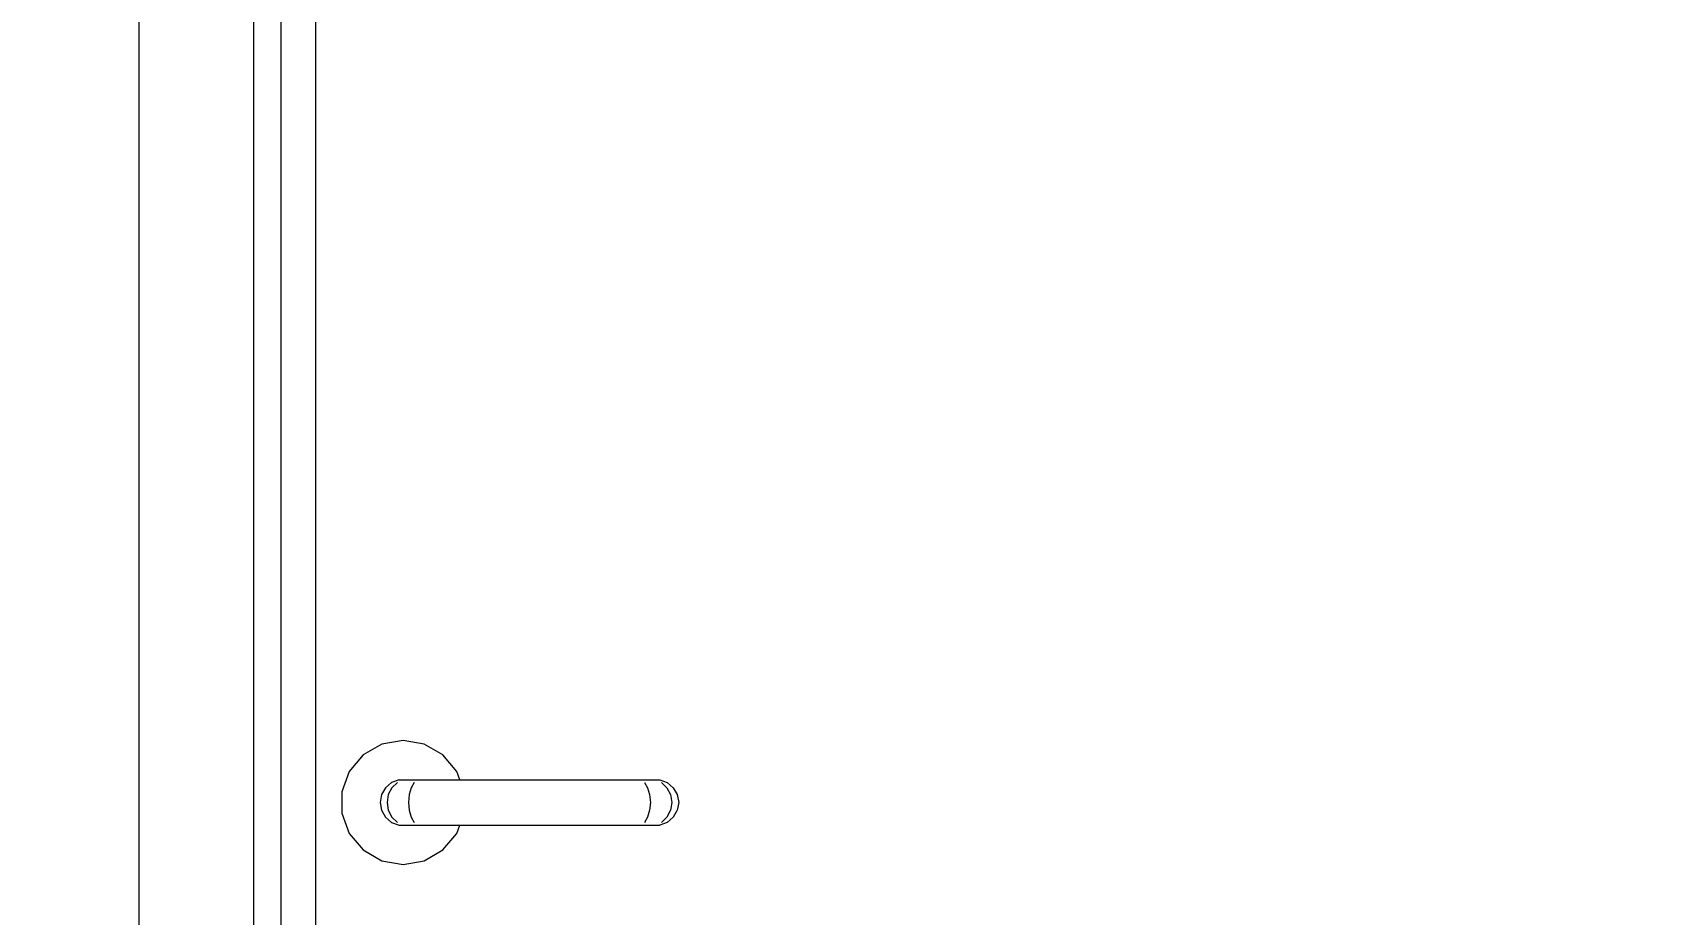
# Model space of a CAD drawing. Header units: millimetres. Extents: x -15634 to 67596, y -3027 to 55843.
# Drawn here: x 11261 to 11974, y 27647 to 28031 of the extents above; entities that cross this region are included whole.
import ezdxf

# ---------------------------------------------------------------- set-up
doc = ezdxf.new("R2010")
doc.units = ezdxf.units.MM
doc.header["$MEASUREMENT"] = 0
doc.set_wipeout_variables(frame=1)
doc.linetypes.add('Wipeout_Contour', pattern=[1000, 0, -1000])
doc.layers.add('Dimensioning - General', color=7, linetype='Continuous')
doc.layers.add('Structural - Bearing', color=7, linetype='Continuous')
for name, color, linetype, lineweight, true_color in [('Dimensioning - General_Pen_No__61', 7, 'Continuous', 20, 0x6a6a6a), ('Dimensioning - General_Pen_No__88', 7, 'Continuous', 20, 0xfd4435), ('Structural - Bearing_Pen_No__82', 7, 'Continuous', 20, 0xaaaaaa)]:
    doc.layers.add(name, color=color, linetype=linetype, lineweight=lineweight, true_color=true_color)
doc.styles.add('GENERATED_STYLE_6', font='calibril.ttf')
doc.dimstyles.new('GENERATED_STYLE__3', dxfattribs={"dimtxt": 195.999997, "dimasz": 106.4, "dimexe": 0.18, "dimexo": 0.0625, "dimgap": 0.09, "dimtad": 1, "dimdec": 0, "dimlfac": 0.1, "dimzin": 0, "dimdsep": 46, "dimtxsty": 'GENERATED_STYLE_6', "dimblk": 'ARROWHEAD_2', "dimblk1": 'ARROWHEAD_2', "dimblk2": 'ARROWHEAD_2', "dimcen": 0.09, "dimse1": 1, "dimse2": 1, "dimclrd": 256, "dimclre": 256, "dimclrt": 256, "dimadec": 0, "dimazin": 0, "dimtfac": 1, "dimtdec": 4, "dimtmove": 0, "dimatfit": 3, "dimfxl": 1, "dimtolj": 1, "dimtzin": 0, "dimarcsym": 0})

# ---------------------------------------------------------------- blocks, each defined once
blk = doc.blocks.new('*D53')
at = {"layer": 'Dimensioning - General_Pen_No__61', "color": 251, "linetype": 'Continuous', "lineweight": 20, "true_color": 0x6a6a6a, "transparency": 16777216}
for p, q in [((27454.43, 29336.02), (27594.43, 29255.19)), ((27629.43, 29295.6), (27419.43, 29295.6)), ((27524.43, 26595.6), (27524.43, 29295.6)), ((27454.43, 26636.02), (27594.43, 26555.19)), ((27629.43, 26595.6), (27419.43, 26595.6))]:
    blk.add_line(p, q, dxfattribs=at)
at = {"layer": 'Dimensioning - General_Pen_No__88', "color": 20, "lineweight": 20, "true_color": 0xfd4435, "transparency": 16777216, "char_height": 196, "attachment_point": 7, "rotation": 90, "style": 'GENERATED_STYLE_6'}
for s, insert in [('\\A1;{\\pql;\\fCalibri Light|b0|i0|c0|p34;20}', (27485.23, 28937.36)), ('\\A1;{\\pql;\\fCalibri Light|b0|i0|c0|p34;270}', (27485.23, 27707.27))]:
    blk.add_mtext(s, dxfattribs=dict(at, insert=insert))
blk = doc.blocks.new('ARROWHEAD_2')
at = {"color": 0, "linetype": 'Continuous', "lineweight": 0}
for p, q in [((-0.3781, -0.655), (0.3781, 0.655)), ((0, 0), (-1, 0))]:
    blk.add_line(p, q, dxfattribs=at)
blk = doc.blocks.new('*D101')
at = {"layer": 'Dimensioning - General_Pen_No__61', "color": 251, "linetype": 'Continuous', "lineweight": 20, "true_color": 0x6a6a6a, "transparency": 16777216}
for p, q in [((28004.43, 29336.02), (28144.43, 29255.19)), ((28179.43, 29295.6), (27969.43, 29295.6)), ((28074.43, 26595.6), (28074.43, 29295.6)), ((28004.43, 26636.02), (28144.43, 26555.19)), ((28179.43, 26595.6), (27969.43, 26595.6))]:
    blk.add_line(p, q, dxfattribs=at)
at = {"layer": 'Dimensioning - General_Pen_No__88', "color": 20, "lineweight": 20, "true_color": 0xfd4435, "transparency": 16777216, "char_height": 196, "attachment_point": 7, "rotation": 90, "style": 'GENERATED_STYLE_6'}
for s, insert in [('\\A1;{\\pql;\\fCalibri Light|b0|i0|c0|p34;20}', (28035.23, 28937.36)), ('\\A1;{\\pql;\\fCalibri Light|b0|i0|c0|p34;270}', (28035.23, 27707.27))]:
    blk.add_mtext(s, dxfattribs=dict(at, insert=insert))
blk = doc.blocks.new('*D129')
at = {"layer": 'Dimensioning - General_Pen_No__61', "color": 251, "linetype": 'Continuous', "lineweight": 20, "true_color": 0x6a6a6a, "transparency": 16777216}
for p, q in [((28554.43, 29536.02), (28694.43, 29455.19)), ((28729.43, 29495.6), (28519.43, 29495.6)), ((28624.43, 26595.6), (28624.43, 29495.6)), ((28554.43, 26636.02), (28694.43, 26555.19)), ((28729.43, 26595.6), (28519.43, 26595.6))]:
    blk.add_line(p, q, dxfattribs=at)
at = {"layer": 'Dimensioning - General_Pen_No__88', "color": 20, "lineweight": 20, "true_color": 0xfd4435, "transparency": 16777216, "insert": (28585.23, 27807.27), "char_height": 196, "attachment_point": 7, "rotation": 90, "style": 'GENERATED_STYLE_6'}
blk.add_mtext('\\A1;{\\pql;\\fCalibri Light|b0|i0|c0|p34;290}', dxfattribs=at)
blk = doc.blocks.new('*D149')
at = {"layer": 'Dimensioning - General_Pen_No__61', "color": 251, "linetype": 'Continuous', "lineweight": 20, "true_color": 0x6a6a6a, "transparency": 16777216}
for p, q in [((34964.93, 29336.02), (35104.93, 29255.19)), ((35139.93, 29295.6), (34929.93, 29295.6)), ((35034.93, 26595.6), (35034.93, 29295.6)), ((34964.93, 26636.02), (35104.93, 26555.19)), ((35139.93, 26595.6), (34929.93, 26595.6))]:
    blk.add_line(p, q, dxfattribs=at)
at = {"layer": 'Dimensioning - General_Pen_No__88', "color": 20, "lineweight": 20, "true_color": 0xfd4435, "transparency": 16777216, "char_height": 196, "attachment_point": 7, "rotation": 90, "style": 'GENERATED_STYLE_6'}
for s, insert in [('\\A1;{\\pql;\\fCalibri Light|b0|i0|c0|p34;20}', (34995.73, 28937.36)), ('\\A1;{\\pql;\\fCalibri Light|b0|i0|c0|p34;270}', (34995.73, 27707.27))]:
    blk.add_mtext(s, dxfattribs=dict(at, insert=insert))
blk = doc.blocks.new('*D197')
at = {"layer": 'Dimensioning - General_Pen_No__61', "color": 251, "linetype": 'Continuous', "lineweight": 20, "true_color": 0x6a6a6a, "transparency": 16777216}
for p, q in [((35514.93, 29336.02), (35654.93, 29255.19)), ((35689.93, 29295.6), (35479.93, 29295.6)), ((35584.93, 26595.6), (35584.93, 29295.6)), ((35514.93, 26636.02), (35654.93, 26555.19)), ((35689.93, 26595.6), (35479.93, 26595.6))]:
    blk.add_line(p, q, dxfattribs=at)
at = {"layer": 'Dimensioning - General_Pen_No__88', "color": 20, "lineweight": 20, "true_color": 0xfd4435, "transparency": 16777216, "char_height": 196, "attachment_point": 7, "rotation": 90, "style": 'GENERATED_STYLE_6'}
for s, insert in [('\\A1;{\\pql;\\fCalibri Light|b0|i0|c0|p34;20}', (35545.73, 28937.36)), ('\\A1;{\\pql;\\fCalibri Light|b0|i0|c0|p34;270}', (35545.73, 27707.27))]:
    blk.add_mtext(s, dxfattribs=dict(at, insert=insert))
blk = doc.blocks.new('*D225')
at = {"layer": 'Dimensioning - General_Pen_No__61', "color": 251, "linetype": 'Continuous', "lineweight": 20, "true_color": 0x6a6a6a, "transparency": 16777216}
for p, q in [((36064.93, 29536.02), (36204.93, 29455.19)), ((36239.93, 29495.6), (36029.93, 29495.6)), ((36134.93, 26595.6), (36134.93, 29495.6)), ((36064.93, 26636.02), (36204.93, 26555.19)), ((36239.93, 26595.6), (36029.93, 26595.6))]:
    blk.add_line(p, q, dxfattribs=at)
at = {"layer": 'Dimensioning - General_Pen_No__88', "color": 20, "lineweight": 20, "true_color": 0xfd4435, "transparency": 16777216, "insert": (36095.73, 27807.27), "char_height": 196, "attachment_point": 7, "rotation": 90, "style": 'GENERATED_STYLE_6'}
blk.add_mtext('\\A1;{\\pql;\\fCalibri Light|b0|i0|c0|p34;290}', dxfattribs=at)

msp = doc.modelspace()

# ---------------------------------------------------------------- wipeouts: each hides what was drawn before it
at = {"color": 254, "linetype": 'Wipeout_Contour', "lineweight": 0, "ltscale": 119904.82619}
msp.add_wipeout([(11369.37, 28770.6), (11357.37, 28782.6), (11357.37, 26695.6), (11369.37, 26695.6)], dxfattribs=at).dxf.layer = 'Structural - Bearing'
at = {"color": 254, "linetype": 'Wipeout_Contour', "lineweight": 0, "ltscale": 838832.403346}
msp.add_wipeout([(11395.78, 27700.29), (11395.78, 27690.92), (11398.98, 27682.1), (11405.01, 27674.92), (11413.13, 27670.23), (11422.37, 27668.6), (11431.6, 27670.23), (11439.72, 27674.92), (11445.75, 27682.1), (11447.08, 27685.76), (11420.63, 27685.76), (11417.37, 27686.94), (11414.71, 27689.18), (11412.97, 27692.18), (11412.37, 27695.6), (11412.97, 27699.02), (11414.71, 27702.03), (11417.37, 27704.26), (11420.63, 27705.45), (11437.6, 27705.45), (11447.08, 27705.45), (11445.75, 27709.1), (11439.72, 27716.29), (11431.6, 27720.98), (11422.37, 27722.6), (11413.13, 27720.98), (11405.01, 27716.29), (11398.98, 27709.1)], dxfattribs=at).dxf.layer = 'Structural - Bearing'

# ---------------------------------------------------------------- next in the draw order: linework, layer by layer
at = {"layer": 'Structural - Bearing_Pen_No__82', "color": 253, "linetype": 'Continuous', "lineweight": 20, "true_color": 0xaaaaaa}
for p, q in [((11413.13, 27720.98), (11405.01, 27716.29)), ((11422.37, 27722.6), (11413.13, 27720.98)), ((11431.6, 27720.98), (11422.37, 27722.6)), ((11439.72, 27716.29), (11431.6, 27720.98)), ((11405.01, 27716.29), (11398.98, 27709.1)), ((11445.75, 27709.1), (11439.72, 27716.29)), ((11398.98, 27709.1), (11395.78, 27700.29)), ((11395.78, 27700.29), (11395.78, 27690.92)), ((11395.78, 27690.92), (11398.98, 27682.1)), ((11398.98, 27682.1), (11405.01, 27674.92)), ((11439.72, 27674.92), (11445.75, 27682.1)), ((11405.01, 27674.92), (11413.13, 27670.23)), ((11413.13, 27670.23), (11422.37, 27668.6)), ((11422.37, 27668.6), (11431.6, 27670.23)), ((11431.6, 27670.23), (11439.72, 27674.92))]:
    msp.add_line(p, q, dxfattribs=at)

# ---------------------------------------------------------------- next in the draw order: wipeouts: each hides what was drawn before it
at = {"color": 254, "linetype": 'Wipeout_Contour', "lineweight": 0, "ltscale": 119915.550996}
msp.add_wipeout([(11307.37, 26695.6), (11357.37, 26695.6), (11357.37, 28782.6), (11307.37, 28832.6)], dxfattribs=at).dxf.layer = 'Structural - Bearing'
at = {"color": 254, "linetype": 'Wipeout_Contour', "lineweight": 0, "ltscale": 119886.277327}
msp.add_wipeout([(11369.37, 26695.6), (11384.37, 26695.6), (11384.37, 28755.6), (11369.37, 28755.6)], dxfattribs=at).dxf.layer = 'Structural - Bearing'
at = {"color": 254, "linetype": 'Wipeout_Contour', "lineweight": 0, "ltscale": 119865.210724}
msp.add_wipeout([(11417.37, 27704.26), (11419.89, 27704.26), (11422.82, 27705.45), (11420.63, 27705.45)], dxfattribs=at).dxf.layer = 'Structural - Bearing'
at = {"color": 254, "linetype": 'Wipeout_Contour', "lineweight": 0, "ltscale": 119815.529655}
msp.add_wipeout([(11415.41, 27695.6), (11412.37, 27695.6), (11412.97, 27692.18), (11415.95, 27692.18)], dxfattribs=at).dxf.layer = 'Structural - Bearing'

# ---------------------------------------------------------------- next in the draw order: linework, layer by layer
at = {"layer": 'Structural - Bearing_Pen_No__82', "color": 253, "linetype": 'Continuous', "lineweight": 20, "true_color": 0xaaaaaa}
for p, q in [((11307.37, 28832.6), (11307.37, 26695.6)), ((11357.37, 26695.6), (11357.37, 28782.6)), ((11369.37, 26695.6), (11369.37, 28770.6)), ((11384.37, 26695.6), (11384.37, 28755.6))]:
    msp.add_line(p, q, dxfattribs=at)

# ---------------------------------------------------------------- next in the draw order: wipeouts: each hides what was drawn before it
at = {"color": 254, "linetype": 'Wipeout_Contour', "lineweight": 0, "ltscale": 119854.608364}
msp.add_wipeout([(11414.71, 27702.03), (11417.51, 27702.03), (11419.89, 27704.26), (11417.37, 27704.26)], dxfattribs=at).dxf.layer = 'Structural - Bearing'
at = {"color": 254, "linetype": 'Wipeout_Contour', "lineweight": 0, "ltscale": 119805.326613}
msp.add_wipeout([(11415.95, 27692.18), (11412.97, 27692.18), (11414.71, 27689.18), (11417.51, 27689.18)], dxfattribs=at).dxf.layer = 'Structural - Bearing'

# ---------------------------------------------------------------- next in the draw order: wipeouts: each hides what was drawn before it
at = {"color": 254, "linetype": 'Wipeout_Contour', "lineweight": 0, "ltscale": 119841.746523}
msp.add_wipeout([(11412.97, 27699.02), (11415.95, 27699.02), (11417.51, 27702.03), (11414.71, 27702.03)], dxfattribs=at).dxf.layer = 'Structural - Bearing'
at = {"color": 254, "linetype": 'Wipeout_Contour', "lineweight": 0, "ltscale": 119798.811259}
msp.add_wipeout([(11414.71, 27689.18), (11417.37, 27686.94), (11419.89, 27686.94), (11417.51, 27689.18)], dxfattribs=at).dxf.layer = 'Structural - Bearing'

# ---------------------------------------------------------------- next in the draw order: wipeouts: each hides what was drawn before it
at = {"color": 254, "linetype": 'Wipeout_Contour', "lineweight": 0, "ltscale": 119872.138885}
msp.add_wipeout([(11422.82, 27705.45), (11419.89, 27704.26), (11427.28, 27704.26), (11428.97, 27705.45)], dxfattribs=at).dxf.layer = 'Structural - Bearing'
at = {"color": 254, "linetype": 'Wipeout_Contour', "lineweight": 0, "ltscale": 119828.17833}
msp.add_wipeout([(11412.37, 27695.6), (11415.41, 27695.6), (11415.95, 27699.02), (11412.97, 27699.02)], dxfattribs=at).dxf.layer = 'Structural - Bearing'
at = {"color": 254, "linetype": 'Wipeout_Contour', "lineweight": 0, "ltscale": 119796.76781}
msp.add_wipeout([(11417.37, 27686.94), (11420.63, 27685.76), (11422.82, 27685.76), (11419.89, 27686.94)], dxfattribs=at).dxf.layer = 'Structural - Bearing'

# ---------------------------------------------------------------- next in the draw order: wipeouts: each hides what was drawn before it
at = {"color": 254, "linetype": 'Wipeout_Contour', "lineweight": 0, "ltscale": 119862.634121}
msp.add_wipeout([(11419.89, 27704.26), (11417.51, 27702.03), (11425.9, 27702.03), (11427.28, 27704.26)], dxfattribs=at).dxf.layer = 'Structural - Bearing'
at = {"color": 254, "linetype": 'Wipeout_Contour', "lineweight": 0, "ltscale": 119824.811491}
msp.add_wipeout([(11424.69, 27695.6), (11415.41, 27695.6), (11415.95, 27692.18), (11425, 27692.18)], dxfattribs=at).dxf.layer = 'Structural - Bearing'

# ---------------------------------------------------------------- next in the draw order: wipeouts: each hides what was drawn before it
at = {"color": 254, "linetype": 'Wipeout_Contour', "lineweight": 0, "ltscale": 119850.589283}
msp.add_wipeout([(11415.95, 27699.02), (11425, 27699.02), (11425.9, 27702.03), (11417.51, 27702.03)], dxfattribs=at).dxf.layer = 'Structural - Bearing'
at = {"color": 254, "linetype": 'Wipeout_Contour', "lineweight": 0, "ltscale": 119814.172037}
msp.add_wipeout([(11425, 27692.18), (11415.95, 27692.18), (11417.51, 27689.18), (11425.9, 27689.18)], dxfattribs=at).dxf.layer = 'Structural - Bearing'

# ---------------------------------------------------------------- next in the draw order: linework, layer by layer
at = {"layer": 'Structural - Bearing_Pen_No__82', "color": 253, "linetype": 'Continuous', "lineweight": 20, "true_color": 0xaaaaaa}
msp.add_line((11420.63, 27705.45), (11417.37, 27704.26), dxfattribs=at)

# ---------------------------------------------------------------- next in the draw order: wipeouts: each hides what was drawn before it
at = {"color": 254, "linetype": 'Wipeout_Contour', "lineweight": 0, "ltscale": 119884.015048}
msp.add_wipeout([(11428.97, 27705.45), (11427.28, 27704.26), (11436.71, 27704.26), (11437.14, 27705.45)], dxfattribs=at).dxf.layer = 'Structural - Bearing'
at = {"color": 254, "linetype": 'Wipeout_Contour', "lineweight": 0, "ltscale": 119837.459195}
msp.add_wipeout([(11415.95, 27699.02), (11415.41, 27695.6), (11424.69, 27695.6), (11425, 27699.02)], dxfattribs=at).dxf.layer = 'Structural - Bearing'
at = {"color": 254, "linetype": 'Wipeout_Contour', "lineweight": 0, "ltscale": 119806.840726}
msp.add_wipeout([(11425.9, 27689.18), (11417.51, 27689.18), (11419.89, 27686.94), (11427.28, 27686.94)], dxfattribs=at).dxf.layer = 'Structural - Bearing'

# ---------------------------------------------------------------- next in the draw order: linework, layer by layer
at = {"layer": 'Structural - Bearing_Pen_No__82', "color": 253, "linetype": 'Continuous', "lineweight": 20, "true_color": 0xaaaaaa}
for p, q in [((11412.97, 27699.02), (11412.37, 27695.6)), ((11414.71, 27702.03), (11412.97, 27699.02)), ((11417.37, 27704.26), (11414.71, 27702.03)), ((11415.95, 27699.02), (11415.41, 27695.6)), ((11417.51, 27702.03), (11415.95, 27699.02)), ((11419.89, 27704.26), (11417.51, 27702.03)), ((11412.37, 27695.6), (11412.97, 27692.18)), ((11412.97, 27692.18), (11414.71, 27689.18)), ((11415.41, 27695.6), (11415.95, 27692.18))]:
    msp.add_line(p, q, dxfattribs=at)

# ---------------------------------------------------------------- next in the draw order: wipeouts: each hides what was drawn before it
at = {"color": 254, "linetype": 'Wipeout_Contour', "lineweight": 0, "ltscale": 119876.237417}
msp.add_wipeout([(11427.28, 27704.26), (11425.9, 27702.03), (11436.36, 27702.03), (11436.71, 27704.26)], dxfattribs=at).dxf.layer = 'Structural - Bearing'
at = {"color": 254, "linetype": 'Wipeout_Contour', "lineweight": 0, "ltscale": 119840.380416}
msp.add_wipeout([(11424.69, 27695.6), (11425, 27692.18), (11436.13, 27692.18), (11436.05, 27695.6)], dxfattribs=at).dxf.layer = 'Structural - Bearing'
at = {"color": 254, "linetype": 'Wipeout_Contour', "lineweight": 0, "ltscale": 119803.699914}
msp.add_wipeout([(11419.89, 27686.94), (11422.82, 27685.76), (11428.97, 27685.76), (11427.28, 27686.94)], dxfattribs=at).dxf.layer = 'Structural - Bearing'

# ---------------------------------------------------------------- next in the draw order: linework, layer by layer
at = {"layer": 'Structural - Bearing_Pen_No__82', "color": 253, "linetype": 'Continuous', "lineweight": 20, "true_color": 0xaaaaaa}
for p, q in [((11415.95, 27692.18), (11417.51, 27689.18)), ((11414.71, 27689.18), (11417.37, 27686.94)), ((11417.37, 27686.94), (11420.63, 27685.76)), ((11417.51, 27689.18), (11419.89, 27686.94))]:
    msp.add_line(p, q, dxfattribs=at)

# ---------------------------------------------------------------- next in the draw order: wipeouts: each hides what was drawn before it
at = {"color": 254, "linetype": 'Wipeout_Contour', "lineweight": 0, "ltscale": 119865.474689}
msp.add_wipeout([(11425.9, 27702.03), (11425, 27699.02), (11436.13, 27699.02), (11436.36, 27702.03)], dxfattribs=at).dxf.layer = 'Structural - Bearing'
at = {"color": 254, "linetype": 'Wipeout_Contour', "lineweight": 0, "ltscale": 119829.061922}
msp.add_wipeout([(11425, 27692.18), (11425.9, 27689.18), (11436.36, 27689.18), (11436.13, 27692.18)], dxfattribs=at).dxf.layer = 'Structural - Bearing'

# ---------------------------------------------------------------- next in the draw order: linework, layer by layer
at = {"layer": 'Structural - Bearing_Pen_No__82', "color": 253, "linetype": 'Continuous', "lineweight": 20, "true_color": 0xaaaaaa}
for p, q in [((11420.63, 27705.45), (11422.82, 27705.45)), ((11422.82, 27705.45), (11428.97, 27705.45))]:
    msp.add_line(p, q, dxfattribs=at)

# ---------------------------------------------------------------- next in the draw order: wipeouts: each hides what was drawn before it
at = {"color": 254, "linetype": 'Wipeout_Contour', "lineweight": 0, "ltscale": 119952.692196}
msp.add_wipeout([(11437.14, 27705.45), (11436.71, 27704.26), (11518.03, 27704.26), (11517.6, 27705.45)], dxfattribs=at).dxf.layer = 'Structural - Bearing'
at = {"color": 254, "linetype": 'Wipeout_Contour', "lineweight": 0, "ltscale": 119853.026495}
msp.add_wipeout([(11425, 27699.02), (11424.69, 27695.6), (11436.05, 27695.6), (11436.13, 27699.02)], dxfattribs=at).dxf.layer = 'Structural - Bearing'
at = {"color": 254, "linetype": 'Wipeout_Contour', "lineweight": 0, "ltscale": 119820.450305}
msp.add_wipeout([(11425.9, 27689.18), (11427.28, 27686.94), (11436.71, 27686.94), (11436.36, 27689.18)], dxfattribs=at).dxf.layer = 'Structural - Bearing'

# ---------------------------------------------------------------- next in the draw order: linework, layer by layer
at = {"layer": 'Structural - Bearing_Pen_No__82', "color": 253, "linetype": 'Continuous', "lineweight": 20, "true_color": 0xaaaaaa}
for p, q in [((11425, 27699.02), (11424.69, 27695.6)), ((11425.9, 27702.03), (11425, 27699.02)), ((11427.28, 27704.26), (11425.9, 27702.03)), ((11424.69, 27695.6), (11425, 27692.18)), ((11420.63, 27685.76), (11422.82, 27685.76))]:
    msp.add_line(p, q, dxfattribs=at)

# ---------------------------------------------------------------- next in the draw order: wipeouts: each hides what was drawn before it
at = {"color": 254, "linetype": 'Wipeout_Contour', "lineweight": 0, "ltscale": 119946.374443}
msp.add_wipeout([(11436.71, 27704.26), (11436.36, 27702.03), (11518.38, 27702.03), (11518.03, 27704.26)], dxfattribs=at).dxf.layer = 'Structural - Bearing'
at = {"color": 254, "linetype": 'Wipeout_Contour', "lineweight": 0, "ltscale": 119912.179447}
msp.add_wipeout([(11436.05, 27695.6), (11436.13, 27692.18), (11518.6, 27692.18), (11518.68, 27695.6)], dxfattribs=at).dxf.layer = 'Structural - Bearing'
at = {"color": 254, "linetype": 'Wipeout_Contour', "lineweight": 0, "ltscale": 119815.582829}
msp.add_wipeout([(11427.28, 27686.94), (11428.97, 27685.76), (11437.14, 27685.76), (11436.71, 27686.94)], dxfattribs=at).dxf.layer = 'Structural - Bearing'

# ---------------------------------------------------------------- next in the draw order: linework, layer by layer
at = {"layer": 'Structural - Bearing_Pen_No__82', "color": 253, "linetype": 'Continuous', "lineweight": 20, "true_color": 0xaaaaaa}
for p, q in [((11425, 27692.18), (11425.9, 27689.18)), ((11422.82, 27685.76), (11428.97, 27685.76)), ((11425.9, 27689.18), (11427.28, 27686.94))]:
    msp.add_line(p, q, dxfattribs=at)

# ---------------------------------------------------------------- next in the draw order: wipeouts: each hides what was drawn before it
at = {"color": 254, "linetype": 'Wipeout_Contour', "lineweight": 0, "ltscale": 119936.693793}
msp.add_wipeout([(11436.36, 27702.03), (11436.13, 27699.02), (11518.6, 27699.02), (11518.38, 27702.03)], dxfattribs=at).dxf.layer = 'Structural - Bearing'
at = {"color": 254, "linetype": 'Wipeout_Contour', "lineweight": 0, "ltscale": 119900.302605}
msp.add_wipeout([(11436.13, 27692.18), (11436.36, 27689.18), (11518.38, 27689.18), (11518.6, 27692.18)], dxfattribs=at).dxf.layer = 'Structural - Bearing'

# ---------------------------------------------------------------- next in the draw order: linework, layer by layer
at = {"layer": 'Structural - Bearing_Pen_No__82', "color": 253, "linetype": 'Continuous', "lineweight": 20, "true_color": 0xaaaaaa}
for p, q in [((11428.97, 27705.45), (11437.14, 27705.45)), ((11447.08, 27705.45), (11445.75, 27709.1))]:
    msp.add_line(p, q, dxfattribs=at)

# ---------------------------------------------------------------- next in the draw order: wipeouts: each hides what was drawn before it
at = {"color": 254, "linetype": 'Wipeout_Contour', "lineweight": 0, "ltscale": 120021.416336}
msp.add_wipeout([(11517.6, 27705.45), (11518.03, 27704.26), (11527.46, 27704.26), (11525.77, 27705.45)], dxfattribs=at).dxf.layer = 'Structural - Bearing'
at = {"color": 254, "linetype": 'Wipeout_Contour', "lineweight": 0, "ltscale": 119924.817974}
msp.add_wipeout([(11436.13, 27699.02), (11436.05, 27695.6), (11518.68, 27695.6), (11518.6, 27699.02)], dxfattribs=at).dxf.layer = 'Structural - Bearing'
at = {"color": 254, "linetype": 'Wipeout_Contour', "lineweight": 0, "ltscale": 119890.619908}
msp.add_wipeout([(11436.36, 27689.18), (11436.71, 27686.94), (11518.03, 27686.94), (11518.38, 27689.18)], dxfattribs=at).dxf.layer = 'Structural - Bearing'

# ---------------------------------------------------------------- next in the draw order: wipeouts: each hides what was drawn before it
at = {"color": 254, "linetype": 'Wipeout_Contour', "lineweight": 0, "ltscale": 120016.565289}
msp.add_wipeout([(11518.03, 27704.26), (11518.38, 27702.03), (11528.83, 27702.03), (11527.46, 27704.26)], dxfattribs=at).dxf.layer = 'Structural - Bearing'
at = {"color": 254, "linetype": 'Wipeout_Contour', "lineweight": 0, "ltscale": 119984.040263}
msp.add_wipeout([(11518.68, 27695.6), (11518.6, 27692.18), (11529.73, 27692.18), (11530.04, 27695.6)], dxfattribs=at).dxf.layer = 'Structural - Bearing'
at = {"color": 254, "linetype": 'Wipeout_Contour', "lineweight": 0, "ltscale": 119884.299134}
msp.add_wipeout([(11436.71, 27686.94), (11437.14, 27685.76), (11517.6, 27685.76), (11518.03, 27686.94)], dxfattribs=at).dxf.layer = 'Structural - Bearing'

# ---------------------------------------------------------------- next in the draw order: linework, layer by layer
at = {"layer": 'Structural - Bearing_Pen_No__82', "color": 253, "linetype": 'Continuous', "lineweight": 20, "true_color": 0xaaaaaa}
for p, q in [((11428.97, 27685.76), (11437.14, 27685.76)), ((11445.75, 27682.1), (11447.08, 27685.76))]:
    msp.add_line(p, q, dxfattribs=at)

# ---------------------------------------------------------------- next in the draw order: wipeouts: each hides what was drawn before it
at = {"color": 254, "linetype": 'Wipeout_Contour', "lineweight": 0, "ltscale": 120007.971911}
msp.add_wipeout([(11518.38, 27702.03), (11518.6, 27699.02), (11529.73, 27699.02), (11528.83, 27702.03)], dxfattribs=at).dxf.layer = 'Structural - Bearing'
at = {"color": 254, "linetype": 'Wipeout_Contour', "lineweight": 0, "ltscale": 119971.602315}
msp.add_wipeout([(11518.6, 27692.18), (11518.38, 27689.18), (11528.83, 27689.18), (11529.73, 27692.18)], dxfattribs=at).dxf.layer = 'Structural - Bearing'

# ---------------------------------------------------------------- next in the draw order: linework, layer by layer
at = {"layer": 'Structural - Bearing_Pen_No__82', "color": 253, "linetype": 'Continuous', "lineweight": 20, "true_color": 0xaaaaaa}
msp.add_line((11437.14, 27705.45), (11517.6, 27705.45), dxfattribs=at)

# ---------------------------------------------------------------- next in the draw order: wipeouts: each hides what was drawn before it
at = {"color": 254, "linetype": 'Wipeout_Contour', "lineweight": 0, "ltscale": 120033.378206}
msp.add_wipeout([(11531.91, 27705.45), (11525.77, 27705.45), (11527.46, 27704.26), (11534.84, 27704.26)], dxfattribs=at).dxf.layer = 'Structural - Bearing'
at = {"color": 254, "linetype": 'Wipeout_Contour', "lineweight": 0, "ltscale": 119996.671233}
msp.add_wipeout([(11518.6, 27699.02), (11518.68, 27695.6), (11530.04, 27695.6), (11529.73, 27699.02)], dxfattribs=at).dxf.layer = 'Structural - Bearing'
at = {"color": 254, "linetype": 'Wipeout_Contour', "lineweight": 0, "ltscale": 119960.843349}
msp.add_wipeout([(11518.38, 27689.18), (11518.03, 27686.94), (11527.46, 27686.94), (11528.83, 27689.18)], dxfattribs=at).dxf.layer = 'Structural - Bearing'

# ---------------------------------------------------------------- next in the draw order: wipeouts: each hides what was drawn before it
at = {"color": 254, "linetype": 'Wipeout_Contour', "lineweight": 0, "ltscale": 120030.2698}
msp.add_wipeout([(11527.46, 27704.26), (11528.83, 27702.03), (11537.23, 27702.03), (11534.84, 27704.26)], dxfattribs=at).dxf.layer = 'Structural - Bearing'
at = {"color": 254, "linetype": 'Wipeout_Contour', "lineweight": 0, "ltscale": 119999.728909}
msp.add_wipeout([(11529.73, 27692.18), (11538.78, 27692.18), (11539.32, 27695.6), (11530.04, 27695.6)], dxfattribs=at).dxf.layer = 'Structural - Bearing'
at = {"color": 254, "linetype": 'Wipeout_Contour', "lineweight": 0, "ltscale": 119953.06245}
msp.add_wipeout([(11518.03, 27686.94), (11517.6, 27685.76), (11525.77, 27685.76), (11527.46, 27686.94)], dxfattribs=at).dxf.layer = 'Structural - Bearing'

# ---------------------------------------------------------------- next in the draw order: linework, layer by layer
at = {"layer": 'Structural - Bearing_Pen_No__82', "color": 253, "linetype": 'Continuous', "lineweight": 20, "true_color": 0xaaaaaa}
msp.add_line((11437.14, 27685.76), (11517.6, 27685.76), dxfattribs=at)

# ---------------------------------------------------------------- next in the draw order: wipeouts: each hides what was drawn before it
at = {"color": 254, "linetype": 'Wipeout_Contour', "lineweight": 0, "ltscale": 120022.970506}
msp.add_wipeout([(11537.23, 27702.03), (11528.83, 27702.03), (11529.73, 27699.02), (11538.78, 27699.02)], dxfattribs=at).dxf.layer = 'Structural - Bearing'
at = {"color": 254, "linetype": 'Wipeout_Contour', "lineweight": 0, "ltscale": 119986.605411}
msp.add_wipeout([(11529.73, 27692.18), (11528.83, 27689.18), (11537.23, 27689.18), (11538.78, 27692.18)], dxfattribs=at).dxf.layer = 'Structural - Bearing'

# ---------------------------------------------------------------- next in the draw order: linework, layer by layer
at = {"layer": 'Structural - Bearing_Pen_No__82', "color": 253, "linetype": 'Continuous', "lineweight": 20, "true_color": 0xaaaaaa}
msp.add_line((11517.6, 27705.45), (11525.77, 27705.45), dxfattribs=at)

# ---------------------------------------------------------------- next in the draw order: wipeouts: each hides what was drawn before it
at = {"color": 254, "linetype": 'Wipeout_Contour', "lineweight": 0, "ltscale": 120040.36229}
msp.add_wipeout([(11531.91, 27705.45), (11534.84, 27704.26), (11537.37, 27704.26), (11534.1, 27705.45)], dxfattribs=at).dxf.layer = 'Structural - Bearing'
at = {"color": 254, "linetype": 'Wipeout_Contour', "lineweight": 0, "ltscale": 120012.358246}
msp.add_wipeout([(11529.73, 27699.02), (11530.04, 27695.6), (11539.32, 27695.6), (11538.78, 27699.02)], dxfattribs=at).dxf.layer = 'Structural - Bearing'
at = {"color": 254, "linetype": 'Wipeout_Contour', "lineweight": 0, "ltscale": 119974.554174}
msp.add_wipeout([(11528.83, 27689.18), (11527.46, 27686.94), (11534.84, 27686.94), (11537.23, 27689.18)], dxfattribs=at).dxf.layer = 'Structural - Bearing'

# ---------------------------------------------------------------- next in the draw order: linework, layer by layer
at = {"layer": 'Structural - Bearing_Pen_No__82', "color": 253, "linetype": 'Continuous', "lineweight": 20, "true_color": 0xaaaaaa}
for p, q in [((11527.46, 27704.26), (11528.83, 27702.03)), ((11528.83, 27702.03), (11529.73, 27699.02)), ((11529.73, 27699.02), (11530.04, 27695.6)), ((11530.04, 27695.6), (11529.73, 27692.18))]:
    msp.add_line(p, q, dxfattribs=at)

# ---------------------------------------------------------------- next in the draw order: wipeouts: each hides what was drawn before it
at = {"color": 254, "linetype": 'Wipeout_Contour', "lineweight": 0, "ltscale": 120038.362963}
msp.add_wipeout([(11534.84, 27704.26), (11537.23, 27702.03), (11540.03, 27702.03), (11537.37, 27704.26)], dxfattribs=at).dxf.layer = 'Structural - Bearing'
at = {"color": 254, "linetype": 'Wipeout_Contour', "lineweight": 0, "ltscale": 120009.092159}
msp.add_wipeout([(11539.32, 27695.6), (11538.78, 27692.18), (11541.76, 27692.18), (11542.37, 27695.6)], dxfattribs=at).dxf.layer = 'Structural - Bearing'
at = {"color": 254, "linetype": 'Wipeout_Contour', "lineweight": 0, "ltscale": 119965.031104}
msp.add_wipeout([(11525.77, 27685.76), (11531.91, 27685.76), (11534.84, 27686.94), (11527.46, 27686.94)], dxfattribs=at).dxf.layer = 'Structural - Bearing'

# ---------------------------------------------------------------- next in the draw order: linework, layer by layer
at = {"layer": 'Structural - Bearing_Pen_No__82', "color": 253, "linetype": 'Continuous', "lineweight": 20, "true_color": 0xaaaaaa}
for p, q in [((11525.77, 27705.45), (11531.91, 27705.45)), ((11517.6, 27685.76), (11525.77, 27685.76))]:
    msp.add_line(p, q, dxfattribs=at)

# ---------------------------------------------------------------- next in the draw order: wipeouts: each hides what was drawn before it
at = {"color": 254, "linetype": 'Wipeout_Contour', "lineweight": 0, "ltscale": 120031.889697}
msp.add_wipeout([(11540.03, 27702.03), (11537.23, 27702.03), (11538.78, 27699.02), (11541.76, 27699.02)], dxfattribs=at).dxf.layer = 'Structural - Bearing'
at = {"color": 254, "linetype": 'Wipeout_Contour', "lineweight": 0, "ltscale": 119995.527281}
msp.add_wipeout([(11537.23, 27689.18), (11540.03, 27689.18), (11541.76, 27692.18), (11538.78, 27692.18)], dxfattribs=at).dxf.layer = 'Structural - Bearing'

# ---------------------------------------------------------------- next in the draw order: linework, layer by layer
at = {"layer": 'Structural - Bearing_Pen_No__82', "color": 253, "linetype": 'Continuous', "lineweight": 20, "true_color": 0xaaaaaa}
for p, q in [((11531.91, 27705.45), (11534.1, 27705.45)), ((11534.1, 27705.45), (11537.37, 27704.26))]:
    msp.add_line(p, q, dxfattribs=at)

# ---------------------------------------------------------------- next in the draw order: wipeouts: each hides what was drawn before it
at = {"color": 254, "linetype": 'Wipeout_Contour', "lineweight": 0, "ltscale": 120021.72052}
msp.add_wipeout([(11541.76, 27699.02), (11538.78, 27699.02), (11539.32, 27695.6), (11542.37, 27695.6)], dxfattribs=at).dxf.layer = 'Structural - Bearing'
at = {"color": 254, "linetype": 'Wipeout_Contour', "lineweight": 0, "ltscale": 119982.651069}
msp.add_wipeout([(11534.84, 27686.94), (11537.37, 27686.94), (11540.03, 27689.18), (11537.23, 27689.18)], dxfattribs=at).dxf.layer = 'Structural - Bearing'

# ---------------------------------------------------------------- next in the draw order: linework, layer by layer
at = {"layer": 'Structural - Bearing_Pen_No__82', "color": 253, "linetype": 'Continuous', "lineweight": 20, "true_color": 0xaaaaaa}
for p, q in [((11534.84, 27704.26), (11537.23, 27702.03)), ((11537.23, 27702.03), (11538.78, 27699.02)), ((11537.37, 27704.26), (11540.03, 27702.03)), ((11538.78, 27699.02), (11539.32, 27695.6)), ((11540.03, 27702.03), (11541.76, 27699.02)), ((11541.76, 27699.02), (11542.37, 27695.6)), ((11539.32, 27695.6), (11538.78, 27692.18)), ((11542.37, 27695.6), (11541.76, 27692.18))]:
    msp.add_line(p, q, dxfattribs=at)

# ---------------------------------------------------------------- next in the draw order: wipeouts: each hides what was drawn before it
at = {"color": 254, "linetype": 'Wipeout_Contour', "lineweight": 0, "ltscale": 119972.019147}
msp.add_wipeout([(11534.84, 27686.94), (11531.91, 27685.76), (11534.1, 27685.76), (11537.37, 27686.94)], dxfattribs=at).dxf.layer = 'Structural - Bearing'

# ---------------------------------------------------------------- next in the draw order: linework, layer by layer
at = {"layer": 'Structural - Bearing_Pen_No__82', "color": 253, "linetype": 'Continuous', "lineweight": 20, "true_color": 0xaaaaaa}
for p, q in [((11529.73, 27692.18), (11528.83, 27689.18)), ((11538.78, 27692.18), (11537.23, 27689.18)), ((11541.76, 27692.18), (11540.03, 27689.18)), ((11525.77, 27685.76), (11531.91, 27685.76)), ((11528.83, 27689.18), (11527.46, 27686.94)), ((11531.91, 27685.76), (11534.1, 27685.76)), ((11537.37, 27686.94), (11534.1, 27685.76)), ((11537.23, 27689.18), (11534.84, 27686.94)), ((11540.03, 27689.18), (11537.37, 27686.94))]:
    msp.add_line(p, q, dxfattribs=at)

# ---------------------------------------------------------------- next in the draw order: dimensions: what is measured, and where the dimension line sits
at = {"layer": 'Dimensioning - General', "color": 251, "linetype": 'Continuous', "lineweight": 20, "true_color": 0x6a6a6a}
for base, p1, p2, picture, middle in [((28624.43, 29495.6), (2159.06, 26595.6), (2323.5, 29495.6), '*D129', (28487.23, 28031.4)), ((36134.93, 29495.6), (9669.56, 26595.6), (9834, 29495.6), '*D225', (35997.73, 28031.4)), ((28074.43, 29295.6), (-232.24, 26595.6), (-284.94, 29295.6), '*D101', (27937.23, 27931.4)), ((27524.43, 29295.6), (184.83, 26595.6), (95.61, 29295.6), '*D53', (27387.23, 27931.4)), ((35584.93, 29295.6), (7278.26, 26595.6), (7225.55, 29295.6), '*D197', (35447.73, 27931.4)), ((35034.93, 29295.6), (7695.33, 26595.6), (7606.11, 29295.6), '*D149', (34897.73, 27931.4))]:
    dim = msp.add_linear_dim(base=base, p1=p1, p2=p2, angle=90, dimstyle='GENERATED_STYLE__3', dxfattribs=at)
    dim.commit()
    dim.dimension.update_dxf_attribs({"geometry": picture, "text_midpoint": middle, "dimtype": 160, "text_rotation": 90})

doc.saveas('drawing.dxf')
